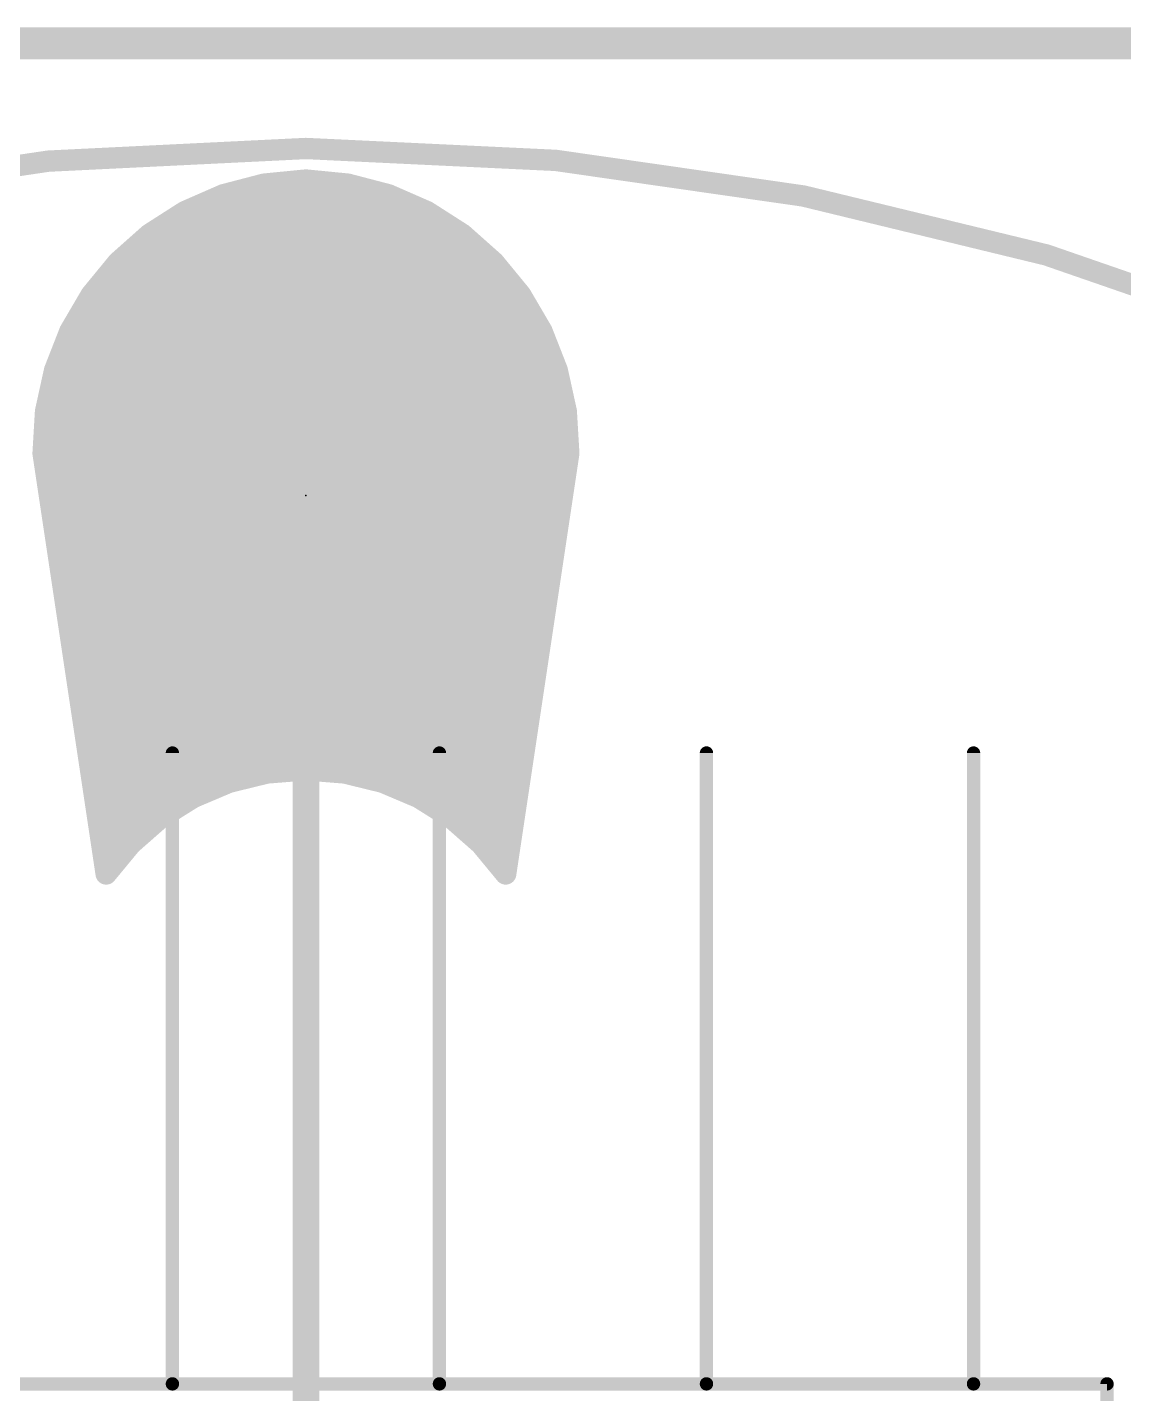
# Model space of a CAD drawing. Extents: x -26.2 to 26.2, y -26.2 to 26.2.
# Drawn here: x -2.65 to 7.78, y 13.16 to 26.15 of the extents above; entities that cross this region are included whole.
import ezdxf

# ---------------------------------------------------------------- set-up
doc = ezdxf.new("R2010")
doc.units = 0
for name, color, linetype in [('1', 12, 'CONTINUOUS'), ('16', 132, 'CONTINUOUS'), ('17', 110, 'CONTINUOUS'), ('20', 53, 'CONTINUOUS'), ('23', 53, 'CONTINUOUS'), ('51', 53, 'CONTINUOUS')]:
    doc.layers.add(name, color=color, linetype=linetype)

# ---------------------------------------------------------------- blocks, each defined once
blk = doc.blocks.new('ROUNDP')
at = {"const_width": 0.5}
blk.add_lwpolyline([(0, -0.25, 1), (0, 0.25, 1), (0, -0.25)], format="xyb", dxfattribs=at)

msp = doc.modelspace()

# ---------------------------------------------------------------- linework, layer by layer
at = {"layer": '1', "const_width": 0.2032}
for points in [[(-0.3983, 24.6608), (-0.7855, 24.5597)], [(0, 24.7), (-0.3983, 24.6608)], [(0.3983, 24.6608), (0, 24.7)], [(0.7855, 24.5597), (0.3983, 24.6608)], [(-0.7855, 24.5597), (-1.1522, 24.3993)], [(-0.6801, 24.5872), (0.6802, 24.5872)], [(1.1522, 24.3993), (0.7855, 24.5597)], [(-1.1522, 24.3993), (-1.4893, 24.1835)], [(-1.1761, 24.384), (1.1762, 24.384)], [(1.4893, 24.1836), (1.1522, 24.3993)], [(-1.4893, 24.1835), (-1.7884, 23.9177)], [(-1.4923, 24.1808), (1.4924, 24.1808)], [(1.7884, 23.9177), (1.4893, 24.1836)], [(-1.721, 23.9776), (1.7211, 23.9776)], [(-1.7884, 23.9177), (-2.0423, 23.6084)], [(2.0424, 23.6084), (1.7884, 23.9177)], [(-1.906, 23.7744), (1.9061, 23.7744)], [(-2.0423, 23.6084), (-2.2447, 23.2631)], [(-2.0641, 23.5712), (2.0641, 23.5712)], [(2.2447, 23.2631), (2.0424, 23.6084)], [(-2.1832, 23.368), (2.1833, 23.368)], [(-2.2447, 23.2631), (-2.3906, 22.8904)], [(-2.2832, 23.1648), (2.2832, 23.1648)], [(2.3906, 22.8904), (2.2447, 23.2631)], [(-2.3627, 22.9616), (2.3628, 22.9616)], [(-2.3906, 22.8904), (-2.4764, 22.4995)], [(2.4764, 22.4995), (2.3906, 22.8904)], [(-2.4196, 22.7584), (2.4196, 22.7584)], [(-2.4642, 22.5552), (2.4642, 22.5552)], [(-2.4764, 22.4995), (-2.5, 22.1)], [(2.5, 22.1), (2.4764, 22.4995)], [(-2.4851, 22.352), (2.4851, 22.352)], [(-2.4971, 22.1488), (2.4971, 22.1488)], [(-2.5, 22.1), (-1.9, 18.1)], [(1.9, 18.1), (2.5, 22.1)], [(-2.4768, 21.9456), (2.4768, 21.9456)], [(-2.4464, 21.7424), (2.4464, 21.7424)], [(-2.4159, 21.5392), (2.4159, 21.5392)], [(-2.3854, 21.336), (2.3854, 21.336)], [(-2.3549, 21.1328), (2.3549, 21.1328)], [(-2.3244, 20.9296), (2.3244, 20.9296)], [(-2.294, 20.7264), (2.294, 20.7264)], [(-2.2635, 20.5232), (2.2635, 20.5232)], [(-2.233, 20.32), (2.233, 20.32)], [(-2.2025, 20.1168), (2.2025, 20.1168)], [(-2.172, 19.9136), (2.172, 19.9136)], [(-2.1416, 19.7104), (2.1416, 19.7104)], [(-2.1111, 19.5072), (2.1111, 19.5072)], [(-2.0806, 19.304), (2.0806, 19.304)], [(-2.0501, 19.1008), (2.0501, 19.1008)], [(-0.7298, 18.9722), (-0.3696, 19.0604)], [(-0.3696, 19.0604), (0, 19.09)], [(0, 19.09), (0.3696, 19.0604)], [(0.3696, 19.0604), (0.7298, 18.9722)], [(-2.0196, 18.8976), (-0.906, 18.8976)], [(-1.0712, 18.8277), (-0.7298, 18.9722)], [(0.7298, 18.9722), (1.0712, 18.8277)], [(0.906, 18.8976), (2.0196, 18.8976)], [(-1.3853, 18.6306), (-1.0712, 18.8277)], [(1.0712, 18.8277), (1.3853, 18.6306)], [(-1.9892, 18.6944), (-1.2836, 18.6944)], [(-1.6639, 18.3859), (-1.3853, 18.6306)], [(1.2836, 18.6944), (1.9892, 18.6944)], [(1.3853, 18.6306), (1.6639, 18.3859)], [(-1.9587, 18.4912), (-1.544, 18.4912)], [(1.544, 18.4912), (1.9587, 18.4912)], [(-1.9, 18.1), (-1.6639, 18.3859)], [(1.6639, 18.3859), (1.9, 18.1)], [(-1.9282, 18.288), (-1.7448, 18.288)], [(1.7448, 18.288), (1.9282, 18.288)]]:
    msp.add_lwpolyline(points, dxfattribs=at)
at = {"layer": '1', "const_width": 0.1016}
for points in [[(-0.4033, 24.7113, 1), (-0.3933, 24.6102)], [(-0.3855, 24.6116, 1), (-0.4111, 24.7099)], [(0.005, 24.7506, 1), (-0.005, 24.6494)], [(0.005, 24.6494, 1), (-0.005, 24.7506)], [(0.4111, 24.7099, 1), (0.3855, 24.6116)], [(0.3933, 24.6102, 1), (0.4033, 24.7113)], [(-0.7983, 24.6089, 1), (-0.7727, 24.5105)], [(-0.7652, 24.5132, 1), (-0.8059, 24.6062)], [(-0.6801, 24.638, 1), (-0.6801, 24.5364)], [(0.6802, 24.5364, 1), (0.6802, 24.638)], [(0.8059, 24.6063, 1), (0.7652, 24.5132)], [(0.7727, 24.5106, 1), (0.7984, 24.6089)], [(-1.1761, 24.4348, 1), (-1.1761, 24.3332)], [(-1.1725, 24.4459, 1), (-1.1318, 24.3528)], [(-1.1248, 24.3565, 1), (-1.1796, 24.4421)], [(1.1796, 24.4421, 1), (1.1248, 24.3566)], [(1.1318, 24.3528, 1), (1.1726, 24.4459)], [(1.1762, 24.3332, 1), (1.1762, 24.4348)], [(-1.4923, 24.2316, 1), (-1.4923, 24.13)], [(-1.5166, 24.2263, 1), (-1.4619, 24.1408)], [(-1.4555, 24.1456, 1), (-1.523, 24.2215)], [(1.523, 24.2215, 1), (1.4555, 24.1456)], [(1.4619, 24.1408, 1), (1.5167, 24.2264)], [(1.4924, 24.13, 1), (1.4924, 24.2316)], [(-1.721, 24.0284, 1), (-1.721, 23.9268)], [(1.7211, 23.9268, 1), (1.7211, 24.0284)], [(-1.8222, 23.9557, 1), (-1.7547, 23.8797)], [(-1.7492, 23.8855, 1), (-1.8277, 23.9499)], [(1.8277, 23.95, 1), (1.7492, 23.8855)], [(1.7547, 23.8798, 1), (1.8222, 23.9557)], [(-1.906, 23.8252, 1), (-1.906, 23.7236)], [(1.9061, 23.7236, 1), (1.9061, 23.8252)], [(-2.0641, 23.622, 1), (-2.0641, 23.5204)], [(-2.0816, 23.6406, 1), (-2.0031, 23.5761)], [(-1.9985, 23.5827, 1), (-2.0861, 23.634)], [(2.0862, 23.6341, 1), (1.9985, 23.5827)], [(2.0031, 23.5761, 1), (2.0816, 23.6406)], [(2.0641, 23.5204, 1), (2.0641, 23.622)], [(-2.1832, 23.4188, 1), (-2.1832, 23.3172)], [(2.1833, 23.3172, 1), (2.1833, 23.4188)], [(-2.2832, 23.2156, 1), (-2.2832, 23.114)], [(-2.2885, 23.2888, 1), (-2.2009, 23.2374)], [(-2.1974, 23.2446, 1), (-2.292, 23.2816)], [(2.292, 23.2816, 1), (2.1974, 23.2446)], [(2.2009, 23.2374, 1), (2.2886, 23.2888)], [(2.2832, 23.114, 1), (2.2832, 23.2156)], [(-2.3627, 23.0124, 1), (-2.3627, 22.9108)], [(2.3628, 22.9108, 1), (2.3628, 23.0124)], [(-2.4379, 22.9089, 1), (-2.3433, 22.8719)], [(-2.341, 22.8795, 1), (-2.4402, 22.9013)], [(2.4402, 22.9013, 1), (2.341, 22.8795)], [(2.3433, 22.8719, 1), (2.4379, 22.9089)], [(-2.4196, 22.8092, 1), (-2.4196, 22.7076)], [(2.4196, 22.7076, 1), (2.4196, 22.8092)], [(-2.4642, 22.606, 1), (-2.4642, 22.5044)], [(2.4642, 22.5044, 1), (2.4642, 22.606)], [(-2.526, 22.5104, 1), (-2.4268, 22.4886)], [(-2.4257, 22.4965, 1), (-2.5271, 22.5025)], [(2.5271, 22.5025, 1), (2.4257, 22.4965)], [(2.4268, 22.4886, 1), (2.526, 22.5104)], [(-2.4851, 22.4028, 1), (-2.4851, 22.3012)], [(2.4851, 22.3012, 1), (2.4851, 22.4028)], [(-2.4971, 22.1996, 1), (-2.4971, 22.098)], [(2.4971, 22.098, 1), (2.4971, 22.1996)], [(-2.4498, 22.1075, 1), (-2.5502, 22.0925)], [(-2.5507, 22.103, 1), (-2.4493, 22.097)], [(2.4493, 22.097, 1), (2.5507, 22.103)], [(2.5502, 22.0925, 1), (2.4498, 22.1075)], [(-2.4768, 21.9964, 1), (-2.4768, 21.8948)], [(2.4768, 21.8948, 1), (2.4768, 21.9964)], [(-2.4464, 21.7932, 1), (-2.4464, 21.6916)], [(2.4464, 21.6916, 1), (2.4464, 21.7932)], [(-2.4159, 21.59, 1), (-2.4159, 21.4884)], [(2.4159, 21.4884, 1), (2.4159, 21.59)], [(-2.3854, 21.3868, 1), (-2.3854, 21.2852)], [(2.3854, 21.2852, 1), (2.3854, 21.3868)], [(-2.3549, 21.1836, 1), (-2.3549, 21.082)], [(2.3549, 21.082, 1), (2.3549, 21.1836)], [(-2.3244, 20.9804, 1), (-2.3244, 20.8788)], [(2.3244, 20.8788, 1), (2.3244, 20.9804)], [(-2.294, 20.7772, 1), (-2.294, 20.6756)], [(2.294, 20.6756, 1), (2.294, 20.7772)], [(-2.2635, 20.574, 1), (-2.2635, 20.4724)], [(2.2635, 20.4724, 1), (2.2635, 20.574)], [(-2.233, 20.3708, 1), (-2.233, 20.2692)], [(2.233, 20.2692, 1), (2.233, 20.3708)], [(-2.2025, 20.1676, 1), (-2.2025, 20.066)], [(2.2025, 20.066, 1), (2.2025, 20.1676)], [(-2.172, 19.9644, 1), (-2.172, 19.8628)], [(2.172, 19.8628, 1), (2.172, 19.9644)], [(-2.1416, 19.7612, 1), (-2.1416, 19.6596)], [(2.1416, 19.6596, 1), (2.1416, 19.7612)], [(-2.1111, 19.558, 1), (-2.1111, 19.4564)], [(2.1111, 19.4564, 1), (2.1111, 19.558)], [(-2.0806, 19.3548, 1), (-2.0806, 19.2532)], [(2.0806, 19.2532, 1), (2.0806, 19.3548)], [(-2.0501, 19.1516, 1), (-2.0501, 19.05)], [(-0.3737, 19.111, 1), (-0.3655, 19.0097)], [(-0.3575, 19.011, 1), (-0.3817, 19.1097)], [(0.0041, 19.1406, 1), (-0.0041, 19.0394)], [(0.0041, 19.0394, 1), (-0.0041, 19.1406)], [(0.3817, 19.1097, 1), (0.3575, 19.011)], [(0.3655, 19.0097, 1), (0.3737, 19.111)], [(2.0501, 19.05, 1), (2.0501, 19.1516)], [(-2.0196, 18.9484, 1), (-2.0196, 18.8468)], [(-0.906, 18.8468, 1), (-0.906, 18.9484)], [(-0.7418, 19.0215, 1), (-0.7177, 18.9228)], [(-0.71, 18.9254, 1), (-0.7495, 19.0189)], [(0.7495, 19.0189, 1), (0.71, 18.9254)], [(0.7177, 18.9228, 1), (0.7418, 19.0215)], [(0.906, 18.9484, 1), (0.906, 18.8468)], [(2.0196, 18.8468, 1), (2.0196, 18.9484)], [(-1.091, 18.8744, 1), (-1.0514, 18.7809)], [(-1.0442, 18.7846, 1), (-1.0982, 18.8707)], [(1.0982, 18.8707, 1), (1.0442, 18.7846)], [(1.0514, 18.7809, 1), (1.091, 18.8744)], [(-1.9892, 18.7452, 1), (-1.9892, 18.6436)], [(-1.4123, 18.6736, 1), (-1.3583, 18.5875)], [(-1.3518, 18.5924, 1), (-1.4188, 18.6688)], [(-1.2836, 18.6436, 1), (-1.2836, 18.7452)], [(1.2836, 18.7452, 1), (1.2836, 18.6436)], [(1.4188, 18.6688, 1), (1.3518, 18.5924)], [(1.3583, 18.5875, 1), (1.4123, 18.6736)], [(1.9892, 18.6436, 1), (1.9892, 18.7452)], [(-1.9587, 18.542, 1), (-1.9587, 18.4404)], [(-1.544, 18.4404, 1), (-1.544, 18.542)], [(1.544, 18.542, 1), (1.544, 18.4404)], [(1.9587, 18.4404, 1), (1.9587, 18.542)], [(-1.6975, 18.4241, 1), (-1.6304, 18.3478)], [(-1.6248, 18.3536, 1), (-1.7031, 18.4183)], [(1.7031, 18.4183, 1), (1.6248, 18.3536)], [(1.6304, 18.3478, 1), (1.6975, 18.4241)], [(-1.9282, 18.3388, 1), (-1.9282, 18.2372)], [(-1.7448, 18.2372, 1), (-1.7448, 18.3388)], [(1.7448, 18.3388, 1), (1.7448, 18.2372)], [(1.9282, 18.2372, 1), (1.9282, 18.3388)], [(-1.9392, 18.1323, 1), (-1.8608, 18.0677)], [(-1.9502, 18.0925, 1), (-1.8498, 18.1075)], [(1.8498, 18.1075, 1), (1.9502, 18.0925)], [(1.8608, 18.0677, 1), (1.9392, 18.1323)]]:
    msp.add_lwpolyline(points, format="xyb", dxfattribs=at)
at = {"layer": '16'}
for points, const_width in [([(-26, 26), (26, 26)], 0.3048), ([(-0.7855, 24.5597), (-0.3983, 24.6608)], 0.2032), ([(-0.3983, 24.6608), (0, 24.7)], 0.2032), ([(0, 24.7), (0.3983, 24.6608)], 0.2032), ([(0.3983, 24.6608), (0.7855, 24.5597)], 0.2032), ([(-1.1522, 24.3993), (-0.7855, 24.5597)], 0.2032), ([(-0.6802, 24.5872), (0.6801, 24.5872)], 0.2032), ([(0.7855, 24.5597), (1.1522, 24.3993)], 0.2032), ([(-1.4893, 24.1836), (-1.1522, 24.3993)], 0.2032), ([(-1.1762, 24.384), (1.1761, 24.384)], 0.2032), ([(1.1522, 24.3993), (1.4893, 24.1835)], 0.2032), ([(-1.7884, 23.9177), (-1.4893, 24.1836)], 0.2032), ([(-1.4924, 24.1808), (1.4923, 24.1808)], 0.2032), ([(1.4893, 24.1835), (1.7884, 23.9177)], 0.2032), ([(-1.7211, 23.9776), (1.721, 23.9776)], 0.2032), ([(-2.0424, 23.6084), (-1.7884, 23.9177)], 0.2032), ([(1.7884, 23.9177), (2.0423, 23.6084)], 0.2032), ([(-1.9061, 23.7744), (1.906, 23.7744)], 0.2032), ([(-2.2447, 23.2631), (-2.0424, 23.6084)], 0.2032), ([(-2.0641, 23.5712), (2.0641, 23.5712)], 0.2032), ([(2.0423, 23.6084), (2.2447, 23.2631)], 0.2032), ([(-2.1833, 23.368), (2.1832, 23.368)], 0.2032), ([(-2.3906, 22.8904), (-2.2447, 23.2631)], 0.2032), ([(-2.2832, 23.1648), (2.2832, 23.1648)], 0.2032), ([(2.2447, 23.2631), (2.3906, 22.8904)], 0.2032), ([(-2.3628, 22.9616), (2.3627, 22.9616)], 0.2032), ([(-2.4764, 22.4995), (-2.3906, 22.8904)], 0.2032), ([(2.3906, 22.8904), (2.4764, 22.4995)], 0.2032), ([(-2.4196, 22.7584), (2.4196, 22.7584)], 0.2032), ([(-2.4642, 22.5552), (2.4642, 22.5552)], 0.2032), ([(-2.5, 22.1), (-2.4764, 22.4995)], 0.2032), ([(2.4764, 22.4995), (2.5, 22.1)], 0.2032), ([(-2.4851, 22.352), (2.4851, 22.352)], 0.2032), ([(-2.4971, 22.1488), (2.4971, 22.1488)], 0.2032), ([(-1.9, 18.1), (-2.5, 22.1)], 0.2032), ([(2.5, 22.1), (1.9, 18.1)], 0.2032), ([(-2.4768, 21.9456), (2.4768, 21.9456)], 0.2032), ([(-2.4464, 21.7424), (2.4464, 21.7424)], 0.2032), ([(0, 12.5), (0, 21.67)], 0.254), ([(-2.4159, 21.5392), (2.4159, 21.5392)], 0.2032), ([(-2.3854, 21.336), (2.3854, 21.336)], 0.2032), ([(-2.3549, 21.1328), (2.3549, 21.1328)], 0.2032), ([(-2.3244, 20.9296), (2.3244, 20.9296)], 0.2032), ([(-2.294, 20.7264), (2.294, 20.7264)], 0.2032), ([(-2.2635, 20.5232), (2.2635, 20.5232)], 0.2032), ([(-2.233, 20.32), (2.233, 20.32)], 0.2032), ([(-2.2025, 20.1168), (2.2025, 20.1168)], 0.2032), ([(-2.172, 19.9136), (2.172, 19.9136)], 0.2032), ([(-2.1416, 19.7104), (2.1416, 19.7104)], 0.2032), ([(-2.1111, 19.5072), (2.1111, 19.5072)], 0.2032), ([(-2.0806, 19.304), (2.0806, 19.304)], 0.2032), ([(-2.0501, 19.1008), (2.0501, 19.1008)], 0.2032), ([(-0.3696, 19.0604), (-0.7298, 18.9722)], 0.2032), ([(0, 19.09), (-0.3696, 19.0604)], 0.2032), ([(0.3696, 19.0604), (0, 19.09)], 0.2032), ([(0.7298, 18.9722), (0.3696, 19.0604)], 0.2032), ([(-2.0196, 18.8976), (-0.906, 18.8976)], 0.2032), ([(-0.7298, 18.9722), (-1.0712, 18.8277)], 0.2032), ([(1.0712, 18.8277), (0.7298, 18.9722)], 0.2032), ([(0.906, 18.8976), (2.0196, 18.8976)], 0.2032), ([(-1.0712, 18.8277), (-1.3853, 18.6306)], 0.2032), ([(1.3853, 18.6306), (1.0712, 18.8277)], 0.2032), ([(-1.9892, 18.6944), (-1.2836, 18.6944)], 0.2032), ([(-1.3853, 18.6306), (-1.6639, 18.3859)], 0.2032), ([(1.2836, 18.6944), (1.9892, 18.6944)], 0.2032), ([(1.6639, 18.3859), (1.3853, 18.6306)], 0.2032), ([(-1.9587, 18.4912), (-1.544, 18.4912)], 0.2032), ([(1.544, 18.4912), (1.9587, 18.4912)], 0.2032), ([(-1.6639, 18.3859), (-1.9, 18.1)], 0.2032), ([(1.9, 18.1), (1.6639, 18.3859)], 0.2032), ([(-1.9282, 18.288), (-1.7448, 18.288)], 0.2032), ([(1.7448, 18.288), (1.9282, 18.288)], 0.2032)]:
    msp.add_lwpolyline(points, dxfattribs=dict(at, const_width=const_width))
for points, const_width in [([(-0.4033, 24.7113, 1), (-0.3933, 24.6102)], 0.1016), ([(-0.3855, 24.6116, 1), (-0.4111, 24.7099)], 0.1016), ([(0.005, 24.7506, 1), (-0.005, 24.6494)], 0.1016), ([(0.005, 24.6494, 1), (-0.005, 24.7506)], 0.1016), ([(0.4111, 24.7099, 1), (0.3855, 24.6116)], 0.1016), ([(0.3933, 24.6102, 1), (0.4033, 24.7113)], 0.1016), ([(-0.7984, 24.6089, 1), (-0.7727, 24.5106)], 0.1016), ([(-0.7652, 24.5132, 1), (-0.8059, 24.6063)], 0.1016), ([(-0.6802, 24.638, 1), (-0.6802, 24.5364)], 0.1016), ([(0.6801, 24.5364, 1), (0.6801, 24.638)], 0.1016), ([(0.8059, 24.6062, 1), (0.7652, 24.5132)], 0.1016), ([(0.7727, 24.5105, 1), (0.7983, 24.6089)], 0.1016), ([(-1.1762, 24.4348, 1), (-1.1762, 24.3332)], 0.1016), ([(-1.1726, 24.4459, 1), (-1.1318, 24.3528)], 0.1016), ([(-1.1248, 24.3566, 1), (-1.1796, 24.4421)], 0.1016), ([(1.1796, 24.4421, 1), (1.1248, 24.3565)], 0.1016), ([(1.1318, 24.3528, 1), (1.1725, 24.4459)], 0.1016), ([(1.1761, 24.3332, 1), (1.1761, 24.4348)], 0.1016), ([(-1.4924, 24.2316, 1), (-1.4924, 24.13)], 0.1016), ([(-1.5167, 24.2264, 1), (-1.4619, 24.1408)], 0.1016), ([(-1.4555, 24.1456, 1), (-1.523, 24.2215)], 0.1016), ([(1.523, 24.2215, 1), (1.4555, 24.1456)], 0.1016), ([(1.4619, 24.1408, 1), (1.5166, 24.2263)], 0.1016), ([(1.4923, 24.13, 1), (1.4923, 24.2316)], 0.1016), ([(-1.7211, 24.0284, 1), (-1.7211, 23.9268)], 0.1016), ([(1.721, 23.9268, 1), (1.721, 24.0284)], 0.1016), ([(-1.8222, 23.9557, 1), (-1.7547, 23.8798)], 0.1016), ([(-1.7492, 23.8855, 1), (-1.8277, 23.95)], 0.1016), ([(1.8277, 23.9499, 1), (1.7492, 23.8855)], 0.1016), ([(1.7547, 23.8797, 1), (1.8222, 23.9557)], 0.1016), ([(-1.9061, 23.8252, 1), (-1.9061, 23.7236)], 0.1016), ([(1.906, 23.7236, 1), (1.906, 23.8252)], 0.1016), ([(-2.0641, 23.622, 1), (-2.0641, 23.5204)], 0.1016), ([(-2.0816, 23.6406, 1), (-2.0031, 23.5761)], 0.1016), ([(-1.9985, 23.5827, 1), (-2.0862, 23.6341)], 0.1016), ([(2.0861, 23.634, 1), (1.9985, 23.5827)], 0.1016), ([(2.0031, 23.5761, 1), (2.0816, 23.6406)], 0.1016), ([(2.0641, 23.5204, 1), (2.0641, 23.622)], 0.1016), ([(-2.1833, 23.4188, 1), (-2.1833, 23.3172)], 0.1016), ([(2.1832, 23.3172, 1), (2.1832, 23.4188)], 0.1016), ([(-2.2832, 23.2156, 1), (-2.2832, 23.114)], 0.1016), ([(-2.2886, 23.2888, 1), (-2.2009, 23.2374)], 0.1016), ([(-2.1974, 23.2446, 1), (-2.292, 23.2816)], 0.1016), ([(2.292, 23.2816, 1), (2.1974, 23.2446)], 0.1016), ([(2.2009, 23.2374, 1), (2.2885, 23.2888)], 0.1016), ([(2.2832, 23.114, 1), (2.2832, 23.2156)], 0.1016), ([(-2.3628, 23.0124, 1), (-2.3628, 22.9108)], 0.1016), ([(2.3627, 22.9108, 1), (2.3627, 23.0124)], 0.1016), ([(-2.4379, 22.9089, 1), (-2.3433, 22.8719)], 0.1016), ([(-2.341, 22.8795, 1), (-2.4402, 22.9013)], 0.1016), ([(2.4402, 22.9013, 1), (2.341, 22.8795)], 0.1016), ([(2.3433, 22.8719, 1), (2.4379, 22.9089)], 0.1016), ([(-2.4196, 22.8092, 1), (-2.4196, 22.7076)], 0.1016), ([(2.4196, 22.7076, 1), (2.4196, 22.8092)], 0.1016), ([(-2.4642, 22.606, 1), (-2.4642, 22.5044)], 0.1016), ([(2.4642, 22.5044, 1), (2.4642, 22.606)], 0.1016), ([(-2.526, 22.5104, 1), (-2.4268, 22.4886)], 0.1016), ([(-2.4257, 22.4965, 1), (-2.5271, 22.5025)], 0.1016), ([(2.5271, 22.5025, 1), (2.4257, 22.4965)], 0.1016), ([(2.4268, 22.4886, 1), (2.526, 22.5104)], 0.1016), ([(-2.4851, 22.4028, 1), (-2.4851, 22.3012)], 0.1016), ([(2.4851, 22.3012, 1), (2.4851, 22.4028)], 0.1016), ([(-2.4971, 22.1996, 1), (-2.4971, 22.098)], 0.1016), ([(2.4971, 22.098, 1), (2.4971, 22.1996)], 0.1016), ([(-2.4498, 22.1075, 1), (-2.5502, 22.0925)], 0.1016), ([(-2.5507, 22.103, 1), (-2.4493, 22.097)], 0.1016), ([(2.4493, 22.097, 1), (2.5507, 22.103)], 0.1016), ([(2.5502, 22.0925, 1), (2.4498, 22.1075)], 0.1016), ([(-2.4768, 21.9964, 1), (-2.4768, 21.8948)], 0.1016), ([(2.4768, 21.8948, 1), (2.4768, 21.9964)], 0.1016), ([(-2.4464, 21.7932, 1), (-2.4464, 21.6916)], 0.1016), ([(2.4464, 21.6916, 1), (2.4464, 21.7932)], 0.1016), ([(0.0635, 21.67, 1), (-0.0635, 21.67)], 0.127), ([(-2.4159, 21.59, 1), (-2.4159, 21.4884)], 0.1016), ([(2.4159, 21.4884, 1), (2.4159, 21.59)], 0.1016), ([(-2.3854, 21.3868, 1), (-2.3854, 21.2852)], 0.1016), ([(2.3854, 21.2852, 1), (2.3854, 21.3868)], 0.1016), ([(-2.3549, 21.1836, 1), (-2.3549, 21.082)], 0.1016), ([(2.3549, 21.082, 1), (2.3549, 21.1836)], 0.1016), ([(-2.3244, 20.9804, 1), (-2.3244, 20.8788)], 0.1016), ([(2.3244, 20.8788, 1), (2.3244, 20.9804)], 0.1016), ([(-2.294, 20.7772, 1), (-2.294, 20.6756)], 0.1016), ([(2.294, 20.6756, 1), (2.294, 20.7772)], 0.1016), ([(-2.2635, 20.574, 1), (-2.2635, 20.4724)], 0.1016), ([(2.2635, 20.4724, 1), (2.2635, 20.574)], 0.1016), ([(-2.233, 20.3708, 1), (-2.233, 20.2692)], 0.1016), ([(2.233, 20.2692, 1), (2.233, 20.3708)], 0.1016), ([(-2.2025, 20.1676, 1), (-2.2025, 20.066)], 0.1016), ([(2.2025, 20.066, 1), (2.2025, 20.1676)], 0.1016), ([(-2.172, 19.9644, 1), (-2.172, 19.8628)], 0.1016), ([(2.172, 19.8628, 1), (2.172, 19.9644)], 0.1016), ([(-2.1416, 19.7612, 1), (-2.1416, 19.6596)], 0.1016), ([(2.1416, 19.6596, 1), (2.1416, 19.7612)], 0.1016), ([(-2.1111, 19.558, 1), (-2.1111, 19.4564)], 0.1016), ([(2.1111, 19.4564, 1), (2.1111, 19.558)], 0.1016), ([(-2.0806, 19.3548, 1), (-2.0806, 19.2532)], 0.1016), ([(2.0806, 19.2532, 1), (2.0806, 19.3548)], 0.1016), ([(-2.0501, 19.1516, 1), (-2.0501, 19.05)], 0.1016), ([(-0.3737, 19.111, 1), (-0.3655, 19.0097)], 0.1016), ([(-0.3575, 19.011, 1), (-0.3817, 19.1097)], 0.1016), ([(0.0041, 19.1406, 1), (-0.0041, 19.0394)], 0.1016), ([(0.0041, 19.0394, 1), (-0.0041, 19.1406)], 0.1016), ([(0.3817, 19.1097, 1), (0.3575, 19.011)], 0.1016), ([(0.3655, 19.0097, 1), (0.3737, 19.111)], 0.1016), ([(2.0501, 19.05, 1), (2.0501, 19.1516)], 0.1016), ([(-2.0196, 18.9484, 1), (-2.0196, 18.8468)], 0.1016), ([(-0.906, 18.8468, 1), (-0.906, 18.9484)], 0.1016), ([(-0.7418, 19.0215, 1), (-0.7177, 18.9228)], 0.1016), ([(-0.71, 18.9254, 1), (-0.7495, 19.0189)], 0.1016), ([(0.7495, 19.0189, 1), (0.71, 18.9254)], 0.1016), ([(0.7177, 18.9228, 1), (0.7418, 19.0215)], 0.1016), ([(0.906, 18.9484, 1), (0.906, 18.8468)], 0.1016), ([(2.0196, 18.8468, 1), (2.0196, 18.9484)], 0.1016), ([(-1.091, 18.8744, 1), (-1.0514, 18.7809)], 0.1016), ([(-1.0442, 18.7846, 1), (-1.0982, 18.8707)], 0.1016), ([(1.0982, 18.8707, 1), (1.0442, 18.7846)], 0.1016), ([(1.0514, 18.7809, 1), (1.091, 18.8744)], 0.1016), ([(-1.9892, 18.7452, 1), (-1.9892, 18.6436)], 0.1016), ([(-1.4123, 18.6736, 1), (-1.3583, 18.5875)], 0.1016), ([(-1.3518, 18.5924, 1), (-1.4188, 18.6688)], 0.1016), ([(-1.2836, 18.6436, 1), (-1.2836, 18.7452)], 0.1016), ([(1.2836, 18.7452, 1), (1.2836, 18.6436)], 0.1016), ([(1.4188, 18.6688, 1), (1.3518, 18.5924)], 0.1016), ([(1.3583, 18.5875, 1), (1.4123, 18.6736)], 0.1016), ([(1.9892, 18.6436, 1), (1.9892, 18.7452)], 0.1016), ([(-1.9587, 18.542, 1), (-1.9587, 18.4404)], 0.1016), ([(-1.544, 18.4404, 1), (-1.544, 18.542)], 0.1016), ([(1.544, 18.542, 1), (1.544, 18.4404)], 0.1016), ([(1.9587, 18.4404, 1), (1.9587, 18.542)], 0.1016), ([(-1.6975, 18.4241, 1), (-1.6304, 18.3478)], 0.1016), ([(-1.6248, 18.3536, 1), (-1.7031, 18.4183)], 0.1016), ([(1.7031, 18.4183, 1), (1.6248, 18.3536)], 0.1016), ([(1.6304, 18.3478, 1), (1.6975, 18.4241)], 0.1016), ([(-1.9282, 18.3388, 1), (-1.9282, 18.2372)], 0.1016), ([(-1.7448, 18.2372, 1), (-1.7448, 18.3388)], 0.1016), ([(1.7448, 18.3388, 1), (1.7448, 18.2372)], 0.1016), ([(1.9282, 18.2372, 1), (1.9282, 18.3388)], 0.1016), ([(-1.9392, 18.1323, 1), (-1.8608, 18.0677)], 0.1016), ([(-1.9502, 18.0925, 1), (-1.8498, 18.1075)], 0.1016), ([(1.8498, 18.1075, 1), (1.9502, 18.0925)], 0.1016), ([(1.8608, 18.0677, 1), (1.9392, 18.1323)], 0.1016)]:
    msp.add_lwpolyline(points, format="xyb", dxfattribs=dict(at, const_width=const_width))
at = {"layer": '20', "const_width": 0.2032}
msp.add_lwpolyline([(0, -25, 1), (0, 25, 1), (0, -25)], format="xyb", dxfattribs=at)
at = {"layer": '23'}
msp.add_point((0, 21.7), dxfattribs=at)
at = {"layer": '51', "const_width": 0.127}
for points in [[(-1.27, 13.25), (-1.27, 19.25)], [(1.27, 13.25), (1.27, 19.25)], [(3.81, 13.25), (3.81, 19.25)], [(6.35, 13.25), (6.35, 19.25)], [(-1.27, 13.25), (-3.81, 13.25)], [(1.27, 13.25), (-1.27, 13.25)], [(3.81, 13.25), (1.27, 13.25)], [(6.35, 13.25), (3.81, 13.25)], [(7.62, 13.25), (6.35, 13.25)], [(7.62, 10.75), (7.62, 13.25)]]:
    msp.add_lwpolyline(points, dxfattribs=at)
at = {"layer": '51', "const_width": 0.0635}
for points in [[(-1.2383, 19.25, 1), (-1.3017, 19.25)], [(1.3017, 19.25, 1), (1.2383, 19.25)], [(3.8418, 19.25, 1), (3.7782, 19.25)], [(6.3818, 19.25, 1), (6.3183, 19.25)], [(-1.27, 13.2818, 1), (-1.27, 13.2182)], [(-1.3017, 13.25, 1), (-1.2383, 13.25)], [(-1.27, 13.2182, 1), (-1.27, 13.2818)], [(1.27, 13.2818, 1), (1.27, 13.2182)], [(1.2383, 13.25, 1), (1.3017, 13.25)], [(1.27, 13.2182, 1), (1.27, 13.2818)], [(3.81, 13.2818, 1), (3.81, 13.2182)], [(3.7782, 13.25, 1), (3.8418, 13.25)], [(3.81, 13.2182, 1), (3.81, 13.2818)], [(6.35, 13.2818, 1), (6.35, 13.2182)], [(6.3183, 13.25, 1), (6.3818, 13.25)], [(6.35, 13.2182, 1), (6.35, 13.2818)], [(7.6517, 13.25, 1), (7.5883, 13.25)], [(7.62, 13.2182, 1), (7.62, 13.2818)]]:
    msp.add_lwpolyline(points, format="xyb", dxfattribs=at)

# ---------------------------------------------------------------- block references
at = {"layer": '17', "xscale": 4.064, "yscale": 4.064, "rotation": 270}
msp.add_blockref('ROUNDP', (0, 21.67), dxfattribs=at)
msp.add_blockref('ROUNDP', (0, 21.67), dxfattribs=at)

doc.saveas('drawing.dxf')
